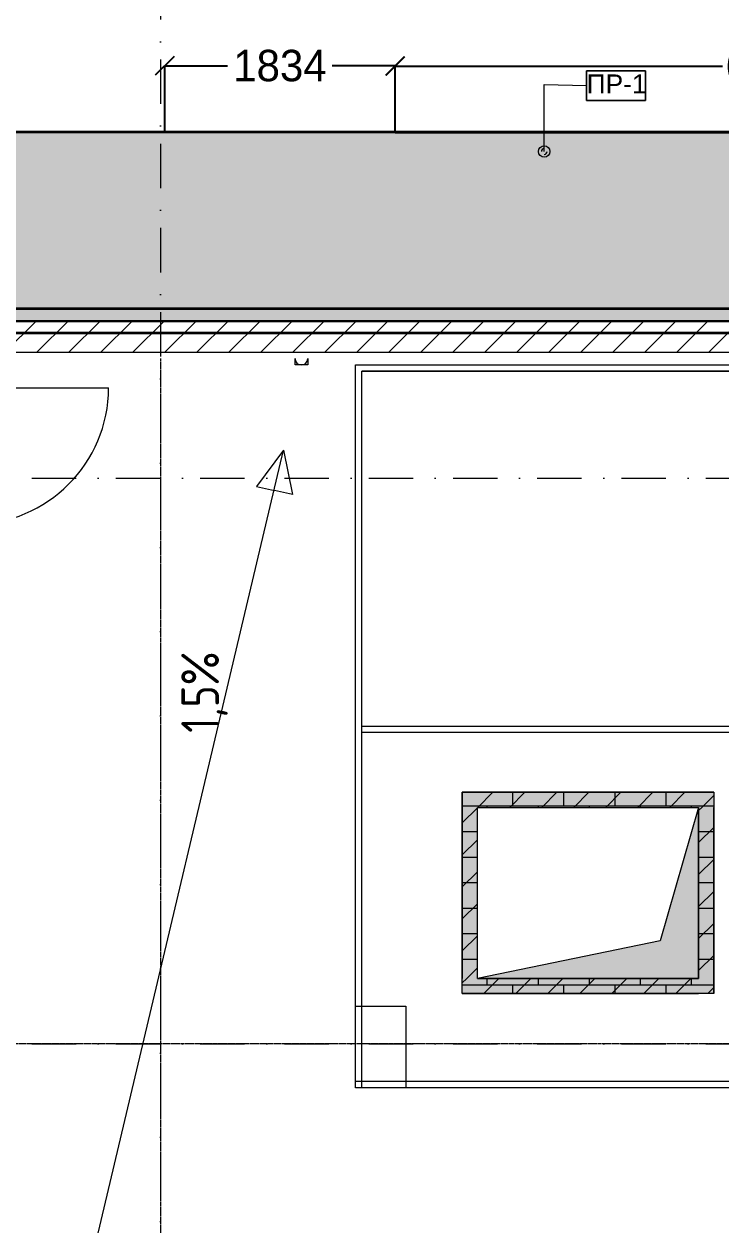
# Model space of a CAD drawing. Header units: millimetres. Extents: x 1499747 to 4230374, y -28481 to 441852.
# Drawn here: x 2454391 to 2459935, y 310342 to 319895 of the extents above; entities that cross this region are included whole.
import ezdxf
from ezdxf.xclip import XClip

# ---------------------------------------------------------------- set-up
doc = ezdxf.new("R2010")
doc.units = ezdxf.units.MM
doc.header["$MEASUREMENT"] = 0
doc.header["$XCLIPFRAME"] = 0
doc.set_wipeout_variables(frame=1)
for name, pattern in [('CENTER2', [28.575, 19.05, -3.175, 3.175, -3.175]), ('Dot & Dashed', [670.277762, 352.777767, -176.388884, 0, -141.111112]), ('Wipeout_Contour', [1000, 0, -1000]), ('Штрихпунктирная', [670.277762, 352.777767, -176.388884, 0, -141.111112])]:
    doc.linetypes.add(name, pattern=pattern)
for name, color, linetype in [('0_ANNOT_Dimensions', 7, 'Continuous'), ('13 этаж_25_2D - Общий_Ном._пера__20', 7, 'Continuous'), ('Чертеж и Рисунок', 7, 'Continuous')]:
    doc.layers.add(name, color=color, linetype=linetype)
for name, color, linetype, lineweight in [('13 этаж_25_2D - Общий_Ном._пера__1_Ном._пера__7', 7, 'Continuous', 18), ('13 этаж_25_2D - Общий_Ном._пера__20_Ном._пера__1', 1, 'Continuous', 18), ('13 этаж_25_АР 06.03 custom_70_12 этаж_13_Интерьер - Мебель_Ном._пера__153_Ном._пера__153', 153, 'Continuous', 18), ('13 этаж_25_АР 06.03 custom_70_12 этаж_13_Интерьер - Мебель_Ном._пера__5_Ном._пера__5', 5, 'Continuous', 18), ('13 этаж_25_АР 06.03 custom_70_12 этаж_13_Интерьер - Мебель_Ном._пера__8_Ном._пера__8', 8, 'Continuous', 18), ('13 этаж_25_АР 06.03 custom_70_13-ось_Ном._пера__7_Ном._пера__7', 7, 'Continuous', 18), ('13 этаж_25_АР 06.03 custom_70__8 hatch_Ном._пера__8_Ном._пера__8', 8, 'Continuous', 18), ('13 этаж_25_АР 06.03 custom_70__Оси_Ном._пера__8_Ном._пера__8', 8, 'Continuous', 18), ('13 этаж_25_АР 06.03 custom_70_Зина_Ном._пера__7_Ном._пера__7', 7, 'Continuous', 18), ('13 этаж_25_АР 06.03 custom_70_мет. конструкции_Ном._пера__5_Ном._пера__5', 5, 'Continuous', 18), ('13 этаж_25_АР 06.03 custom_70_Подложк_Ном._пера__1_Ном._пера__1', 1, 'Continuous', 18), ('13 этаж_25_АР 06.03 custom_70_Подложк_Ном._пера__8_Ном._пера__8', 8, 'Continuous', 18), ('13 этаж_25_АР 06.03 custom_70_Стойки_Ном._пера__7_Ном._пера__7', 7, 'Continuous', 18), ('13 этаж_25_АР 06.03 custom_70_Шахты 101_Ном._пера__14_Ном._пера__7', 7, 'Continuous', 18), ('13 этаж_25_АР 06.03 custom_70_Шахты 101_Ном._пера__7_Ном._пера__7', 7, 'Continuous', 18), ('13 этаж_25_АР 06.03 custom_70_Шахты_Ном._пера__7_Ном._пера__7', 7, 'Continuous', 18), ('13 этаж_25_Двери Archicad_Ном._пера__3_Ном._пера__30', 30, 'Continuous', 18), ('13 этаж_25_Конструктив - Перекрытия_Ном._пера__1_Ном._пера__7', 7, 'Continuous', 18), ('13 этаж_25_Конструктив - Стены Ненесущие Газоблок_Ном._пера__169_Ном._пера__83', 83, 'Continuous', 18), ('13 этаж_25_Конструктив - Стены Ненесущие Газоблок_Ном._пера__47_Ном._пера__7', 7, 'Continuous', 18), ('13 этаж_25_Конструктив - Стены Ненесущие Газоблок_Ном._пера__74_Ном._пера__255', 255, 'Continuous', 18), ('13 этаж_25_Парапет_Ном._пера__102_Ном._пера__9', 9, 'Continuous', 18), ('13 этаж_25_Парапет_Ном._пера__20_Ном._пера__1', 1, 'Continuous', 18), ('13 этаж_25_Элемент Модели - Оси_Ном._пера__2_Ном._пера__8', 8, 'Continuous', 18), ('Кабель 2х6 mm', 150, 'Continuous', 30)]:
    doc.layers.add(name, color=color, linetype=linetype, lineweight=lineweight)
doc.styles.add('СГЕНЕРИР_СТИЛЬ_2', font='arial.ttf')
doc.styles.add('СГЕНЕРИР_СТИЛЬ_3', font='isocpeur.ttf', dxfattribs={"width": 0.8})
doc.dimstyles.get("Standard").update_dxf_attribs({"dimtxt": 0.18, "dimasz": 0.18, "dimexe": 0.18, "dimexo": 0.0625, "dimgap": 0.09, "dimtad": 0, "dimtih": 1, "dimtoh": 1, "dimdec": 4, "dimzin": 0, "dimdsep": 46, "dimtxsty": 'Standard', "dimcen": 0.09, "dimadec": 0, "dimazin": 0, "dimtfac": 1, "dimtdec": 4, "dimtofl": 0, "dimtmove": 0, "dimatfit": 3, "dimfxl": 1, "dimtolj": 1, "dimtzin": 0, "dimarcsym": 0})
pattern_1 = [(45, (1162404.69, 34264.05), (-127.2792, 127.2792), [])]

# ---------------------------------------------------------------- blocks, each defined once
blk = doc.blocks.new('Чертеж_4_25', base_point=(1186000, 29700))
at = {"layer": '13 этаж_25_АР 06.03 custom_70__8 hatch_Ном._пера__8_Ном._пера__8', "linetype": 'Continuous', "true_color": 0xc7c8ca}
blk.add_hatch(color=9, dxfattribs=at).paths.add_polyline_path([(1190184.7, 42344.1), (1189877.3, 41282), (1188424.7, 40984.1), (1190184.7, 40984.1)])
at = {"layer": '13 этаж_25_АР 06.03 custom_70_Шахты_Ном._пера__7_Ном._пера__7', "linetype": 'Continuous', "true_color": 0xc7c8ca}
h = blk.add_hatch(dxfattribs=at)
h.set_pattern_fill('AR_B816_0046_0019', color=9, style=0, pattern_type=2)
h.set_pattern_definition([(0, (1023281.01, -133771.58), (0, 203.2), []), (90, (1023281.01, -133771.58), (-203.2, 203.2), [203.2, -203.2])])
h.paths.add_polyline_path([(1188304.7, 40864.1), (1190304.7, 40864.1), (1190304.7, 42464.1), (1188304.7, 42464.1)])
h.paths.add_polyline_path([(1188424.7, 40984.1), (1188424.7, 42344.1), (1190184.7, 42344.1), (1190184.7, 40984.1)], flags=0)
at = {"layer": '13 этаж_25_Конструктив - Стены Ненесущие Газоблок_Ном._пера__169_Ном._пера__83', "linetype": 'Continuous', "true_color": 0xc7c8ca}
h = blk.add_hatch(dxfattribs=at)
h.set_pattern_fill('БЛОКИ_БЕТОННЫЕ_ЭФФЕКТИВН_72', color=9, style=0, pattern_type=2)
h.set_pattern_definition(pattern_1)
h.paths.add_polyline_path([(1199454.5, 46214.1), (1184404.7, 46214.1), (1184404.7, 45964.1), (1199454.5, 45964.1)])
h = blk.add_hatch(dxfattribs=at)
h.set_pattern_fill('БЛОКИ_БЕТОННЫЕ_ЭФФЕКТИВН_72', color=9, style=0, pattern_type=2)
h.set_pattern_definition(pattern_1)
h.paths.add_polyline_path([(1188304.7, 42344.1), (1188424.7, 42344.1), (1188304.7, 42464.1)])
h = blk.add_hatch(dxfattribs=at)
h.set_pattern_fill('БЛОКИ_БЕТОННЫЕ_ЭФФЕКТИВН_72', color=9, style=0, pattern_type=2)
h.set_pattern_definition(pattern_1)
h.paths.add_polyline_path([(1188304.7, 42464.1), (1188424.7, 42344.1), (1188424.7, 42464.1)])
h = blk.add_hatch(dxfattribs=at)
h.set_pattern_fill('БЛОКИ_БЕТОННЫЕ_ЭФФЕКТИВН_72', color=9, style=0, pattern_type=2)
h.set_pattern_definition(pattern_1)
h.paths.add_polyline_path([(1190184.7, 42464.1), (1188424.7, 42464.1), (1188424.7, 42344.1), (1190184.7, 42344.1)])
at = {"layer": '13 этаж_25_Конструктив - Стены Ненесущие Газоблок_Ном._пера__169_Ном._пера__83', "linetype": 'Continuous'}
h = blk.add_hatch(dxfattribs=at)
h.set_pattern_fill('БЛОКИ_БЕТОННЫЕ_ЭФФЕКТИВН_72', color=256, style=0, pattern_type=2)
h.set_pattern_definition(pattern_1)
h.paths.add_polyline_path([(1190184.7, 42344.1), (1190304.7, 42344.1), (1190304.7, 42464.1)])
at = {"layer": '13 этаж_25_Конструктив - Стены Ненесущие Газоблок_Ном._пера__169_Ном._пера__83', "linetype": 'Continuous', "true_color": 0xc7c8ca}
h = blk.add_hatch(dxfattribs=at)
h.set_pattern_fill('БЛОКИ_БЕТОННЫЕ_ЭФФЕКТИВН_72', color=9, style=0, pattern_type=2)
h.set_pattern_definition(pattern_1)
h.paths.add_polyline_path([(1190184.7, 42464.1), (1190184.7, 42344.1), (1190304.7, 42464.1)])
h = blk.add_hatch(dxfattribs=at)
h.set_pattern_fill('БЛОКИ_БЕТОННЫЕ_ЭФФЕКТИВН_72', color=9, style=0, pattern_type=2)
h.set_pattern_definition(pattern_1)
h.paths.add_polyline_path([(1188304.7, 42344.1), (1188304.7, 40984.1), (1188424.7, 40984.1), (1188424.7, 42344.1)])
h = blk.add_hatch(dxfattribs=at)
h.set_pattern_fill('БЛОКИ_БЕТОННЫЕ_ЭФФЕКТИВН_72', color=9, style=0, pattern_type=2)
h.set_pattern_definition(pattern_1)
h.paths.add_polyline_path([(1190304.7, 40984.1), (1190304.7, 42344.1), (1190184.7, 42344.1), (1190184.7, 40984.1)])
at = {"layer": '13 этаж_25_Конструктив - Стены Ненесущие Газоблок_Ном._пера__169_Ном._пера__83', "linetype": 'Continuous'}
h = blk.add_hatch(dxfattribs=at)
h.set_pattern_fill('БЛОКИ_БЕТОННЫЕ_ЭФФЕКТИВН_72', color=256, style=0, pattern_type=2)
h.set_pattern_definition(pattern_1)
h.paths.add_polyline_path([(1188424.7, 40984.1), (1188304.7, 40984.1), (1188304.7, 40864.1)])
at = {"layer": '13 этаж_25_Конструктив - Стены Ненесущие Газоблок_Ном._пера__169_Ном._пера__83', "linetype": 'Continuous', "true_color": 0xc7c8ca}
h = blk.add_hatch(dxfattribs=at)
h.set_pattern_fill('БЛОКИ_БЕТОННЫЕ_ЭФФЕКТИВН_72', color=9, style=0, pattern_type=2)
h.set_pattern_definition(pattern_1)
h.paths.add_polyline_path([(1188424.7, 40984.1), (1188304.7, 40864.1), (1188424.7, 40864.1)])
h = blk.add_hatch(dxfattribs=at)
h.set_pattern_fill('БЛОКИ_БЕТОННЫЕ_ЭФФЕКТИВН_72', color=9, style=0, pattern_type=2)
h.set_pattern_definition(pattern_1)
h.paths.add_polyline_path([(1188424.7, 40864.1), (1190184.7, 40864.1), (1190184.7, 40984.1), (1188424.7, 40984.1)])
h = blk.add_hatch(dxfattribs=at)
h.set_pattern_fill('БЛОКИ_БЕТОННЫЕ_ЭФФЕКТИВН_72', color=9, style=0, pattern_type=2)
h.set_pattern_definition(pattern_1)
h.paths.add_polyline_path([(1190184.7, 40984.1), (1190184.7, 40864.1), (1190304.7, 40864.1)])
h = blk.add_hatch(dxfattribs=at)
h.set_pattern_fill('БЛОКИ_БЕТОННЫЕ_ЭФФЕКТИВН_72', color=9, style=0, pattern_type=2)
h.set_pattern_definition(pattern_1)
h.paths.add_polyline_path([(1190304.7, 40984.1), (1190184.7, 40984.1), (1190304.7, 40864.1)])
at = {"layer": '13 этаж_25_Конструктив - Стены Ненесущие Газоблок_Ном._пера__74_Ном._пера__255', "linetype": 'Continuous', "true_color": 0xc7c8ca}
for points in [[(1188304.7, 42344.1), (1188424.7, 42344.1), (1188304.7, 42464.1)], [(1188304.7, 42464.1), (1188424.7, 42344.1), (1188424.7, 42464.1)], [(1190184.7, 42464.1), (1188424.7, 42464.1), (1188424.7, 42344.1), (1190184.7, 42344.1)], [(1190184.7, 42344.1), (1190304.7, 42344.1), (1190304.7, 42464.1)], [(1190184.7, 42464.1), (1190184.7, 42344.1), (1190304.7, 42464.1)], [(1188304.7, 42344.1), (1188304.7, 40984.1), (1188424.7, 40984.1), (1188424.7, 42344.1)], [(1190304.7, 40984.1), (1190304.7, 42344.1), (1190184.7, 42344.1), (1190184.7, 40984.1)], [(1188424.7, 40984.1), (1188304.7, 40984.1), (1188304.7, 40864.1)], [(1188424.7, 40984.1), (1188304.7, 40864.1), (1188424.7, 40864.1)], [(1188424.7, 40864.1), (1190184.7, 40864.1), (1190184.7, 40984.1), (1188424.7, 40984.1)], [(1190184.7, 40984.1), (1190184.7, 40864.1), (1190304.7, 40864.1)], [(1190304.7, 40984.1), (1190184.7, 40984.1), (1190304.7, 40864.1)]]:
    blk.add_hatch(color=9, dxfattribs=at).paths.add_polyline_path(points)
at = {"layer": '13 этаж_25_Парапет_Ном._пера__102_Ном._пера__9', "linetype": 'Continuous', "true_color": 0xc7c8ca}
for points in [[(1181364.6, 46214.1), (1185903.5, 46214.1), (1185903.5, 47714.1), (1181364.6, 47714.1)], [(1185903.5, 47714.1), (1185903.5, 46214.1), (1214604.6, 46214.1), (1214604.6, 47714.1)]]:
    blk.add_hatch(color=9, dxfattribs=at).paths.add_polyline_path(points)
at = {"layer": '13 этаж_25_2D - Общий_Ном._пера__1_Ном._пера__7', "color": 9, "linetype": 'Continuous', "true_color": 0xc7c8ca}
blk.add_line((1188956.5, 47561.5), (1188956.5, 47743.9), dxfattribs=at)
at = {"layer": '13 этаж_25_2D - Общий_Ном._пера__1_Ном._пера__7', "color": 9, "linetype": 'Continuous', "true_color": 0xc7c8ca, "flags": 128}
for points in [[(1188956.5, 47584.3, 0.414214), (1188933.7, 47561.5)], [(1188956.5, 47538.7, 0.414214), (1188979.3, 47561.5)]]:
    blk.add_lwpolyline(points, format="xyb", dxfattribs=at)
at = {"layer": '13 этаж_25_2D - Общий_Ном._пера__1_Ном._пера__7', "color": 9, "linetype": 'Continuous', "true_color": 0xc7c8ca}
blk.add_circle((1188956.5, 47561.5), 45.6, dxfattribs=at)
at = {"layer": '13 этаж_25_АР 06.03 custom_70_12 этаж_13_Интерьер - Мебель_Ном._пера__153_Ном._пера__153', "color": 9, "linetype": 'Continuous', "true_color": 0xc7c8ca, "flags": 128}
blk.add_lwpolyline([(1187454.7, 40764.1), (1187854.7, 40764.1), (1187854.7, 40114.1), (1187454.7, 40114.1)], close=True, dxfattribs=at)
at = {"layer": '13 этаж_25_АР 06.03 custom_70_12 этаж_13_Интерьер - Мебель_Ном._пера__5_Ном._пера__5', "color": 9, "linetype": 'Continuous', "true_color": 0xc7c8ca, "flags": 128}
blk.add_lwpolyline([(1187504.7, 42939.1), (1187504.7, 45814.1)], dxfattribs=at)
at = {"layer": '13 этаж_25_АР 06.03 custom_70_12 этаж_13_Интерьер - Мебель_Ном._пера__8_Ном._пера__8', "color": 9, "linetype": 'Continuous', "true_color": 0xc7c8ca, "flags": 128}
blk.add_lwpolyline([(1187454.7, 40764.1), (1187854.7, 40764.1), (1187854.7, 40114.1), (1187454.7, 40114.1)], close=True, dxfattribs=at)
at = {"layer": '13 этаж_25_АР 06.03 custom_70__Оси_Ном._пера__8_Ном._пера__8', "color": 9, "linetype": 'CENTER2', "true_color": 0xc7c8ca}
for p, q in [((1185904.7, 45914.1), (1185904.7, 30214.1)), ((1200719.9, 40464.1), (1169819.7, 40464.1))]:
    blk.add_line(p, q, dxfattribs=at)
at = {"layer": '13 этаж_25_АР 06.03 custom_70_Зина_Ном._пера__7_Ном._пера__7', "color": 9, "linetype": 'Continuous', "true_color": 0xc7c8ca}
for p, q in [((1186883, 45185.7), (1186667.1, 44897.7)), ((1186883, 45185.7), (1186952.7, 44832.5)), ((1186667.1, 44897.7), (1186809.9, 44865.1)), ((1186952.7, 44832.5), (1186809.9, 44865.1))]:
    blk.add_line(p, q, dxfattribs=at)
at = {"layer": '13 этаж_25_АР 06.03 custom_70_мет. конструкции_Ном._пера__5_Ном._пера__5', "color": 9, "linetype": 'Continuous', "true_color": 0xc7c8ca, "flags": 128}
for points in [[(1187454.7, 40714.1), (1187454.7, 45864.1)], [(1187454.7, 45864.1), (1190654.7, 45864.1)], [(1187504.7, 42989.1), (1190654.7, 42989.1), (1190654.7, 42939.1), (1187504.7, 42939.1)], [(1187504.7, 40164.1), (1187504.7, 42939.1)], [(1187454.7, 40114.1), (1187454.7, 40714.1)], [(1187504.7, 40114.1), (1187504.7, 40714.1)], [(1190654.7, 40164.1), (1187454.7, 40164.1)], [(1190654.7, 40114.1), (1187454.7, 40114.1)]]:
    blk.add_lwpolyline(points, dxfattribs=at)
blk.add_lwpolyline([(1190654.7, 45814.1), (1187504.7, 45814.1)], close=True, dxfattribs=at)
at = {"layer": '13 этаж_25_АР 06.03 custom_70_Подложк_Ном._пера__1_Ном._пера__1', "color": 9, "linetype": 'Continuous', "true_color": 0xc7c8ca}
blk.add_arc((1187024.7, 45914.1), 50, 180, 0, dxfattribs=at)
at = {"layer": '13 этаж_25_АР 06.03 custom_70_Подложк_Ном._пера__8_Ном._пера__8', "color": 9, "linetype": 'Continuous', "true_color": 0xc7c8ca, "flags": 128}
blk.add_lwpolyline([(1187074.7, 45914.1), (1187074.7, 45864.1), (1186974.7, 45864.1), (1186974.7, 45914.1)], dxfattribs=at)
at = {"layer": '13 этаж_25_АР 06.03 custom_70_Стойки_Ном._пера__7_Ном._пера__7', "color": 9, "linetype": 'Continuous', "true_color": 0xc7c8ca, "flags": 128}
blk.add_lwpolyline([(1185324.7, 38609.1), (1186883, 45185.7)], dxfattribs=at)
at = {"layer": '13 этаж_25_АР 06.03 custom_70_Шахты 101_Ном._пера__14_Ном._пера__7', "color": 9, "linetype": 'Continuous', "true_color": 0xc7c8ca, "flags": 128}
blk.add_lwpolyline([(1188424.7, 40984.1), (1190184.7, 40984.1), (1190184.7, 42344.1), (1189877.3, 41282)], close=True, dxfattribs=at)
at = {"layer": '13 этаж_25_АР 06.03 custom_70_Шахты 101_Ном._пера__7_Ном._пера__7', "color": 9, "linetype": 'Continuous', "true_color": 0xc7c8ca, "flags": 128}
blk.add_lwpolyline([(1188424.7, 40984.1), (1188424.7, 42344.1), (1190184.7, 42344.1)], dxfattribs=at)
at = {"layer": '13 этаж_25_АР 06.03 custom_70_Шахты_Ном._пера__7_Ном._пера__7', "color": 9, "linetype": 'Continuous', "true_color": 0xc7c8ca, "flags": 128}
for points in [[(1188304.7, 40864.1), (1188304.7, 42464.1), (1190304.7, 42464.1), (1190304.7, 40864.1)], [(1188424.7, 40984.1), (1188424.7, 42344.1), (1190184.7, 42344.1), (1190184.7, 40984.1)]]:
    blk.add_lwpolyline(points, close=True, dxfattribs=at)
at = {"layer": '13 этаж_25_Двери Archicad_Ном._пера__3_Ном._пера__30', "color": 9, "linetype": 'Continuous', "true_color": 0xc7c8ca}
blk.add_line((1184404.7, 45682.1), (1185490.7, 45682.1), dxfattribs=at)
blk.add_arc((1184404.7, 45682.1), 1086, 270, 360, dxfattribs=at)
at = {"layer": '13 этаж_25_Конструктив - Перекрытия_Ном._пера__1_Ном._пера__7', "linetype": 'Continuous', "flags": 128}
blk.add_lwpolyline([(1169569.7, 32064.1), (1169569.7, 47364.1), (1181404.7, 47364.1), (1181404.7, 46214.1), (1199704.5, 46214.1), (1199704.5, 29914), (1190354.6, 29914), (1180954.5, 29914), (1180954.5, 32064.1)], close=True, dxfattribs=at)
at = {"layer": '13 этаж_25_Конструктив - Стены Ненесущие Газоблок_Ном._пера__47_Ном._пера__7', "color": 9, "linetype": 'Continuous', "true_color": 0xc7c8ca, "flags": 128}
for points in [[(1199704.5, 46214.1), (1184404.7, 46214.1)], [(1184404.7, 45964.1), (1199454.5, 45964.1)], [(1188304.7, 42464.1), (1188304.7, 42344.1)], [(1190304.7, 42464.1), (1188304.7, 42464.1)], [(1190304.7, 42464.1), (1190304.7, 42344.1)], [(1188304.7, 42344.1), (1188304.7, 40984.1)], [(1188424.7, 42344.1), (1190184.7, 42344.1)], [(1188424.7, 40984.1), (1188424.7, 42344.1)], [(1190184.7, 42344.1), (1190184.7, 40984.1)], [(1190304.7, 40864.1), (1190304.7, 42344.1)], [(1188304.7, 40864.1), (1188304.7, 40984.1)], [(1190184.7, 40984.1), (1188424.7, 40984.1)], [(1188304.7, 40864.1), (1190184.7, 40864.1)], [(1190304.7, 40864.1), (1190184.7, 40864.1)]]:
    blk.add_lwpolyline(points, dxfattribs=at)
at = {"layer": '13 этаж_25_Парапет_Ном._пера__20_Ном._пера__1', "color": 9, "linetype": 'Continuous', "true_color": 0xc7c8ca}
for p, q in [((1185903.5, 47714.1), (1181364.6, 47714.1)), ((1185903.5, 47714.1), (1214604.6, 47714.1)), ((1185903.5, 46214.1), (1181364.6, 46214.1)), ((1185903.5, 46214.1), (1214604.6, 46214.1))]:
    blk.add_line(p, q, dxfattribs=at)
at = {"layer": '13 этаж_25_Парапет_Ном._пера__20_Ном._пера__1', "color": 9, "linetype": 'Dot & Dashed', "true_color": 0xc7c8ca}
for p, q in [((1180951.9, 46214.1), (1185904.7, 46214.1)), ((1185903.5, 46214.1), (1214604.6, 46214.1))]:
    blk.add_line(p, q, dxfattribs=at)
at = {"layer": '13 этаж_25_Элемент Модели - Оси_Ном._пера__2_Ном._пера__8', "linetype": 'Штрихпунктирная'}
for p, q in [((1185904.7, 48964.1), (1185904.7, 14064.1)), ((1159404.7, 45964.1), (1216204.7, 45964.1)), ((1159404.7, 44964.1), (1216204.7, 44964.1)), ((1159404.7, 40464.1), (1216204.7, 40464.1))]:
    blk.add_line(p, q, dxfattribs=at)
at = {"layer": '13 этаж_25_АР 06.03 custom_70_13-ось_Ном._пера__7_Ном._пера__7', "color": 9, "linetype": 'Continuous', "true_color": 0xc7c8ca, "insert": (1186438.6, 42938), "char_height": 300, "attachment_point": 7, "rotation": 90, "style": 'СГЕНЕРИР_СТИЛЬ_3'}
blk.add_mtext('\\A1;{\\pql;\\fISOCPEUR|b0|i0|c204|p0;\\W0.800000;1,5%}', dxfattribs=at)
at = {"color": 9, "linetype": 'Wipeout_Contour', "ltscale": 4761997.472742094, "true_color": 0xc7c8ca}
blk.add_wipeout([(1189293.8, 48204), (1189293.8, 47968.3), (1189761.8, 47968.3), (1189761.8, 48204)], dxfattribs=at).dxf.layer = '13 этаж_25_2D - Общий_Ном._пера__20'
at = {"layer": '13 этаж_25_2D - Общий_Ном._пера__1_Ном._пера__7', "color": 9, "linetype": 'Continuous', "true_color": 0xc7c8ca, "flags": 128}
blk.add_lwpolyline([(1189293.8, 48204), (1189761.8, 48204), (1189761.8, 47968.3), (1189293.8, 47968.3)], close=True, dxfattribs=at)
blk.add_lwpolyline([(1188956.5, 47561.5), (1188956.5, 48094.7), (1189293.8, 48086.1)], dxfattribs=at)
at = {"layer": '13 этаж_25_2D - Общий_Ном._пера__20_Ном._пера__1', "color": 9, "linetype": 'Continuous', "true_color": 0xc7c8ca}
for p, q in [((1189293.8, 48204), (1189293.8, 47968.3)), ((1189761.8, 48204), (1189293.8, 48204)), ((1189761.8, 47968.3), (1189761.8, 48204)), ((1189293.8, 47968.3), (1189761.8, 47968.3))]:
    blk.add_line(p, q, dxfattribs=at)
at = {"layer": '13 этаж_25_2D - Общий_Ном._пера__20_Ном._пера__1', "color": 9, "linetype": 'Continuous', "true_color": 0xc7c8ca, "insert": (1189293.8, 48099), "char_height": 150, "attachment_point": 4, "style": 'СГЕНЕРИР_СТИЛЬ_2'}
blk.add_mtext('\\A1;{\\pql;\\fArial|b0|i0|c204|p0;\\W1.000000;ПР-1}', dxfattribs=at)
blk = doc.blocks.new('_Oblique')
at = {"color": 0, "linetype": 'ByBlock', "lineweight": -2}
blk.add_line((-0.5, -0.5), (0.5, 0.5), dxfattribs=at)
blk = doc.blocks.new('*D169')
at = {"layer": '0_ANNOT_Dimensions', "color": 0, "lineweight": -2, "transparency": 16777216}
for p, q in [((2457343.5, 319033.2), (2457343.5, 319559.9)), ((2457343.5, 319559.7), (2459947.6, 319559.7)), ((2463343.5, 319559.7), (2460739.4, 319559.7)), ((2463343.5, 319033.2), (2463343.5, 319559.9))]:
    blk.add_line(p, q, dxfattribs=at)
at = {"layer": 'Defpoints', "color": 0, "lineweight": 30, "transparency": 16777216}
for p in [(2463343.5, 319559.7), (2457343.5, 319033.1), (2463343.5, 319033.1)]:
    blk.add_point(p, dxfattribs=at)
at = {"layer": '0_ANNOT_Dimensions', "color": 0, "lineweight": -2, "transparency": 16777216, "xscale": 150, "yscale": 150, "zscale": 150, "rotation": 180}
blk.add_blockref('_Oblique', (2457343.5, 319559.7), dxfattribs=at)
at = {"layer": '0_ANNOT_Dimensions', "color": 0, "lineweight": -2, "transparency": 16777216, "xscale": 150, "yscale": 150, "zscale": 150}
blk.add_blockref('_Oblique', (2463343.5, 319559.7), dxfattribs=at)
at = {"layer": '0_ANNOT_Dimensions', "color": 0, "lineweight": 25, "transparency": 16777216, "insert": (2460343.5, 319559.7), "char_height": 250, "attachment_point": 5}
blk.add_mtext('\\A1;6000', dxfattribs=at)
blk = doc.blocks.new('*D170')
at = {"layer": '0_ANNOT_Dimensions', "color": 0, "lineweight": -2, "transparency": 16777216}
for p, q in [((2455509.8, 319035.8), (2455509.8, 319562.7)), ((2455509.8, 319562.5), (2456009.9, 319562.5)), ((2457343.5, 319562.5), (2456843.4, 319562.5)), ((2457343.5, 319033.2), (2457343.5, 319562.7))]:
    blk.add_line(p, q, dxfattribs=at)
at = {"layer": 'Defpoints', "color": 0, "lineweight": 30, "transparency": 16777216}
for p in [(2457343.5, 319562.5), (2455509.8, 319035.8), (2457343.5, 319033.1)]:
    blk.add_point(p, dxfattribs=at)
at = {"layer": '0_ANNOT_Dimensions', "color": 0, "lineweight": -2, "transparency": 16777216, "xscale": 150, "yscale": 150, "zscale": 150, "rotation": 180}
blk.add_blockref('_Oblique', (2455509.8, 319562.5), dxfattribs=at)
at = {"layer": '0_ANNOT_Dimensions', "color": 0, "lineweight": -2, "transparency": 16777216, "xscale": 150, "yscale": 150, "zscale": 150}
blk.add_blockref('_Oblique', (2457343.5, 319562.5), dxfattribs=at)
at = {"layer": '0_ANNOT_Dimensions', "color": 0, "lineweight": 25, "transparency": 16777216, "insert": (2456426.7, 319562.5), "char_height": 250, "attachment_point": 5}
blk.add_mtext('\\A1;1834', dxfattribs=at)

msp = doc.modelspace()

# ---------------------------------------------------------------- block references
at = {"layer": 'Чертеж и Рисунок', "linetype": 'Continuous'}
ref = msp.add_blockref('Чертеж_4_25', (2455572.80168, 301019.07632), dxfattribs=at)
XClip(ref).set_block_clipping_path([(1144000, 0), (1228000, 59400.0000000006)])

# ---------------------------------------------------------------- next in the draw order: linework, layer by layer
at = {"layer": 'Кабель 2х6 mm', "lineweight": 35}
for points in [[(2450539.71334, 319428.52789), (2450539.71334, 318788.80849), (2451182.15136, 318788.80849), (2451182.15136, 317531.71744), (2465576.86849, 317534.59991), (2465576.86849, 316491.35167), (2465427.34839, 316491.35167)], [(2465427.34839, 316452.2383), (2465701.76301, 316452.2383), (2465697.97877, 317628.25851), (2451307.13295, 317628.25851), (2451307.13295, 318913.76731), (2450648.1756, 318913.76731), (2450648.1756, 319428.52789)], [(2465427.34839, 316517.76781), (2465472.57327, 316517.76781), (2465472.57327, 317435.86241), (2451033.63966, 317435.86241), (2451033.63966, 318683.15868), (2443794.96763, 318683.15868), (2443794.96763, 319031.7954)]]:
    msp.add_lwpolyline(points, dxfattribs=at)
at = {"layer": 'Кабель 2х6 mm', "color": 116, "lineweight": 40, "true_color": 0x136734}
for points in [[(2449677.4918, 319033.12708), (2455509.81534, 319035.78642)], [(2457343.51342, 319033.12708), (2463343.51342, 319033.12708)]]:
    msp.add_lwpolyline(points, dxfattribs=at)
at = {"layer": 'Кабель 2х6 mm', "color": 85, "lineweight": 40, "true_color": 0x58ba48}
msp.add_lwpolyline([(2455509.81534, 319035.78642), (2457343.51342, 319033.12708)], dxfattribs=at)

# ---------------------------------------------------------------- next in the draw order: dimensions: what is measured, and where the dimension line sits
at = {"layer": '0_ANNOT_Dimensions', "lineweight": 25}
for base, p1, p2, picture, middle in [((2457343.51342, 319562.53759), (2455509.81534, 319035.78642), (2457343.51342, 319033.12708), '*D170', (2456426.66438, 319562.53759)), ((2463343.51342, 319559.69825), (2457343.51342, 319033.12708), (2463343.51342, 319033.12708), '*D169', (2460343.51342, 319559.69825))]:
    dim = msp.add_linear_dim(base=base, p1=p1, p2=p2, dimstyle='Standard', override={"dimtxt": 250, "dimasz": 150, "dimdec": 0, "dimblk1": 'Oblique', "dimblk2": 'Oblique', "dimsah": 1}, dxfattribs=at)
    dim.commit()
    dim.dimension.update_dxf_attribs({"geometry": picture, "text_midpoint": middle})

doc.saveas('drawing.dxf')
